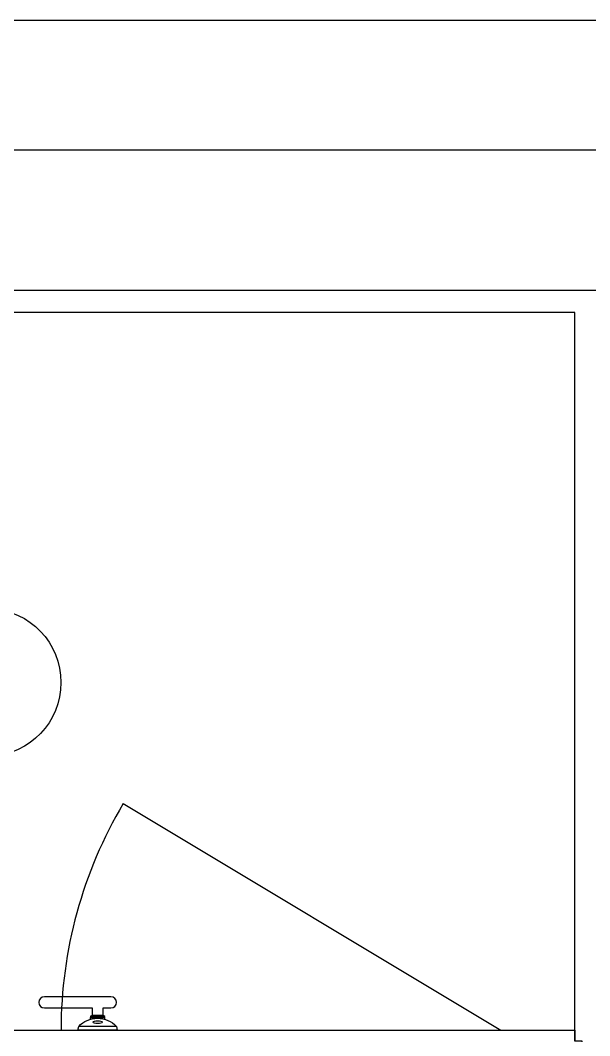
# Model space of a CAD drawing. Header units: millimetres. Extents: x 13515 to 183937, y -33900 to -660.
# Drawn here: x 121823.89 to 121835.94, y -19377.45 to -19355.97 of the extents above; entities that cross this region are included whole.
import ezdxf

# ---------------------------------------------------------------- set-up
doc = ezdxf.new("R2010")
doc.units = ezdxf.units.MM
doc.header["$LTSCALE"] = 100
doc.header["$MEASUREMENT"] = 0
doc.layers.get('0').update_dxf_attribs({"linetype": 'CONTINUOUS'})
doc.layers.add('ELE9', color=9, linetype='CONTINUOUS')
doc.layers.add('TOI', color=12, linetype='CONTINUOUS')

# ---------------------------------------------------------------- blocks, each defined once
blk = doc.blocks.new('I2-샤워수전')
at = {"layer": 'TOI'}
blk.add_arc((-405, -105.0061), 100, 5.4548307, 354.5521911, dxfattribs=at)
blk = doc.blocks.new('FGHJ')
at = {"layer": 'ELE9'}
for p, q in [((37202813.2, 56207.6), (37203324.1, 55901.3)), ((37202718.5, 55931.3), (37202771.1, 55931.3)), ((37202771.1, 55931.3), (37202771.1, 55921.3)), ((37202771.1, 55921.3), (37202768.6, 55919.8)), ((37202768.6, 55919.8), (37202788.6, 55919.8)), ((37202768.6, 55918.3), (37202768.6, 55915.9)), ((37202804.1, 55906.3), (37202753.1, 55906.3))]:
    blk.add_line(p, q, dxfattribs=at)
at = {"layer": 'ELE9', "ltscale": 0.1}
for points in [[(37197774.1, 57266.3), (37204449.1, 57266.3)], [(37195449.1, 55446.3), (37195449.1, 57091.3), (37203644.1, 57091.3), (37203644.1, 54531.3), (37203454.1, 54531.3), (37203454.1, 56901.3), (37202094.1, 56901.3), (37202094.1, 54721.3), (37202654.1, 54721.3), (37202654.1, 54531.3), (37201904.1, 54531.3), (37201904.1, 56901.3), (37200544.1, 56901.3), (37200544.1, 54721.3), (37201104.1, 54721.3), (37201104.1, 54531.3), (37200544.1, 54531.3), (37200544.1, 54326.3), (37200354.1, 54326.3), (37200354.1, 56901.3), (37195639.1, 56901.3), (37195639.1, 55446.3), (37195449.1, 55446.3)], [(37203434.1, 54661.3), (37203434.1, 55886.3), (37203424.1, 55886.3), (37203424.1, 56871.3), (37202124.1, 56871.3), (37202124.1, 55886.3), (37202114.1, 55886.3), (37202114.1, 54741.3), (37202674.1, 54741.3), (37202674.1, 54661.3)]]:
    blk.add_lwpolyline(points, dxfattribs=at)
at = {"layer": 'ELE9'}
blk.add_lwpolyline([(37202788.6, 55915.9), (37202788.6, 55918.3), (37202768.6, 55918.3), (37202788.6, 55918.3), (37202788.6, 55919.8), (37202786.1, 55921.3), (37202771.1, 55921.3), (37202786.1, 55921.3), (37202786.1, 55931.3), (37202796.6, 55931.3, 1), (37202796.6, 55946.3), (37202706.6, 55946.3, 1), (37202706.6, 55931.3), (37202719.1, 55931.3)], format="xyb", dxfattribs=at)
blk.add_lwpolyline([(37202752.1, 55901.3), (37202753.1, 55906.3, -0.431373), (37202804.1, 55906.3), (37202805.1, 55901.3)], format="xyb", close=True, dxfattribs=at)
blk.add_lwpolyline([(37202124.1, 55886.3), (37202124.1, 55901.3), (37203424.1, 55901.3), (37203424.1, 55886.3)], dxfattribs=at)
blk.add_arc((37203329.2, 55901.3), 600, 149.3096, 180, dxfattribs=at)
at = {"layer": 'ELE9', "extrusion": (0, 0, -1)}
blk.add_ellipse((37202778.6, 55912.1), major_axis=(-6.5, 0), ratio=0.193008, dxfattribs=at)
at = {"layer": 'ELE9', "extrusion": (0, 0, -1), "zscale": -1}
blk.add_blockref('I2-샤워수전', (-37202224.1, 56476.3), dxfattribs=at)

msp = doc.modelspace()

# ---------------------------------------------------------------- block references
at = {"xscale": 0.01565102769230769, "yscale": 0.01565102769230769, "zscale": 0.01565102769230769}
msp.add_blockref('FGHJ', (-460436.194, -20252.242), dxfattribs=at)

doc.saveas('drawing.dxf')
